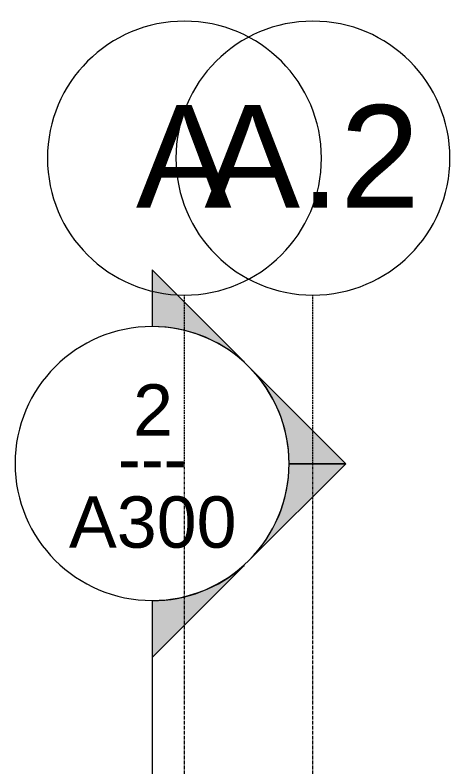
# Model space of a CAD drawing. Header units: inches. Extents: x 12491 to 15223, y 922 to 3433.
# Drawn here: x 13853.8 to 13930, y 2435.6 to 2567.4 of the extents above; entities that cross this region are included whole.
import ezdxf

# ---------------------------------------------------------------- set-up
doc = ezdxf.new("R2010")
doc.units = ezdxf.units.IN
doc.header["$MEASUREMENT"] = 0
doc.linetypes.add('Grid Line 1_2_', pattern=[0.875, 0.5, -0.125, 0.125, -0.125])
for name, color, linetype, lineweight in [('G-ANNO-SYMB', 111, 'Continuous', 9), ('S-GRID-1', 1, 'Grid Line 1_2_', 9), ('S-GRID-IDEN', 1, 'Continuous', 9)]:
    doc.layers.add(name, color=color, linetype=linetype, lineweight=lineweight)
doc.styles.add('Arial_1', font='arial.ttf', dxfattribs={"height": 9})
doc.styles.add('Arial_2', font='arial.ttf', dxfattribs={"height": 18})
doc.styles.add('Century Gothic_1', font='ufonts.com_century-gothic.ttf', dxfattribs={"height": 9})

# ---------------------------------------------------------------- blocks, each defined once
blk = doc.blocks.new('Section - Section Head - Filled-22785-DEMO _ NEW PLAN SUPERIMPOSED - 1ST FLOOR')
at = {"layer": 'G-ANNO-SYMB'}
h = blk.add_hatch(color=256, dxfattribs=at)
edge = h.paths.add_edge_path(flags=0)
edge.add_line((-0.4268, 0.1768), (-0.25, 0.3536))
edge.add_line((-0.25, 0.3536), (-0.25, 0.25))
edge.add_arc((-0.25, 0), 0.25, 90, 135)
h = blk.add_hatch(color=256, dxfattribs=at)
edge = h.paths.add_edge_path(flags=0)
edge.add_arc((-0.25, 0), 0.25, 45, 90)
edge.add_line((-0.25, 0.25), (-0.25, 0.3536))
edge.add_line((-0.25, 0.3536), (-0.0732, 0.1768))
h = blk.add_hatch(color=256, dxfattribs=at)
edge = h.paths.add_edge_path(flags=0)
edge.add_arc((-0.25, 0), 0.2503, 137.9216, 180)
edge.add_line((-0.5003, 0), (-0.6036, 0))
edge.add_line((-0.6036, 0), (-0.4358, 0.1678))
h = blk.add_hatch(color=256, dxfattribs=at)
edge = h.paths.add_edge_path(flags=0)
edge.add_line((-0.0642, 0.1678), (0.1036, 0))
edge.add_line((0.1036, 0), (0.0003, 0))
edge.add_arc((-0.25, 0), 0.2503, 0, 42.0784)
for p, q in [((-0.25, 0.3536), (-0.4268, 0.1768)), ((-0.25, 0.25), (-0.25, 0.3536)), ((-0.0732, 0.1768), (-0.25, 0.3536)), ((-0.25, 0.3536), (-0.25, 0.25)), ((-0.4358, 0.1678), (-0.6036, 0)), ((0.1036, 0), (-0.0642, 0.1678)), ((-0.6036, 0), (-0.5003, 0)), ((0.0003, 0), (0.1036, 0))]:
    blk.add_line(p, q, dxfattribs=at)
for centre, radius, start, end in [((-0.2503, 0), 0.25, 360, 180), ((-0.25, 0), 0.25, 90, 135), ((-0.25, 0), 0.25, 45, 90), ((-0.25, 0), 0.2503, 137.9216, 180), ((-0.25, 0), 0.2503, 0, 42.0784), ((-0.2503, 0), 0.25, 180, 360)]:
    blk.add_arc(centre, radius, start, end, dxfattribs=at)
blk = doc.blocks.new('Grid - Grid Head - Circle-50561-DEMO _ NEW PLAN SUPERIMPOSED - 1ST FLOOR')
at = {"layer": 'S-GRID-IDEN'}
for start, end in [(360, 180), (180, 360)]:
    blk.add_arc((0, 0), 0.25, start, end, dxfattribs=at)

msp = doc.modelspace()

# ---------------------------------------------------------------- linework, layer by layer
at = {"layer": 'G-ANNO-SYMB'}
msp.add_line((13877.788, 2464.778), (13877.788, 1877.809), dxfattribs=at)
at = {"layer": 'S-GRID-1'}
for p, q in [((13883.462, 1849.931), (13883.462, 2518.327)), ((13905.962, 1849.931), (13905.962, 2518.327))]:
    msp.add_line(p, q, dxfattribs=at)

# ---------------------------------------------------------------- block references
at = {"layer": 'G-ANNO-SYMB', "xscale": 95.99999999999994, "yscale": 95.99999999999994, "zscale": 95.99999999999994, "rotation": 269.9999999999998}
msp.add_blockref('Section - Section Head - Filled-22785-DEMO _ NEW PLAN SUPERIMPOSED - 1ST FLOOR', (13877.788, 2464.778), dxfattribs=at)
at = {"layer": 'S-GRID-IDEN', "xscale": 95.99999999999994, "yscale": 95.99999999999994, "zscale": 95.99999999999994}
for p in [(13883.462, 2542.327), (13905.962, 2542.327)]:
    msp.add_blockref('Grid - Grid Head - Circle-50561-DEMO _ NEW PLAN SUPERIMPOSED - 1ST FLOOR', p, dxfattribs=at)

# ---------------------------------------------------------------- texts
at = {"layer": 'G-ANNO-SYMB', "char_height": 9, "attachment_point": 1}
for s, insert, width, style in [('2', (13874.467, 2502.687), 8.484, 'Arial_1'), ('---', (13871.816, 2494.18), 15.453, 'Century Gothic_1'), ('A300', (13863.223, 2483.05), 35.754, 'Arial_1')]:
    msp.add_mtext(s, dxfattribs=dict(at, insert=insert, width=width, style=style))
at = {"layer": 'S-GRID-IDEN', "char_height": 18, "attachment_point": 1, "style": 'Arial_2'}
for s, insert, width in [('A', (13874.953, 2551.615), 20.301), ('A.2', (13886.946, 2551.615), 45.753)]:
    msp.add_mtext(s, dxfattribs=dict(at, insert=insert, width=width))

doc.saveas('drawing.dxf')
